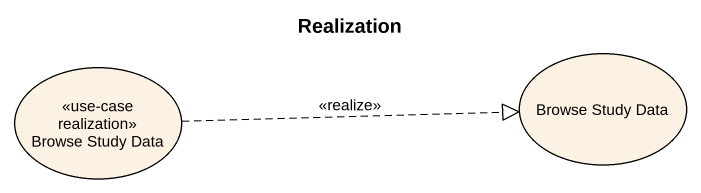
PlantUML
@startuml
title Realization
usecase "Browse Study Data" as Browse_Study_Data
usecase "Browse Study Data" as Browse_Study_Data_2 <<use-case realization>>
Browse_Study_Data_2 .right.|> Browse_Study_Data : <<realize>>
@enduml
